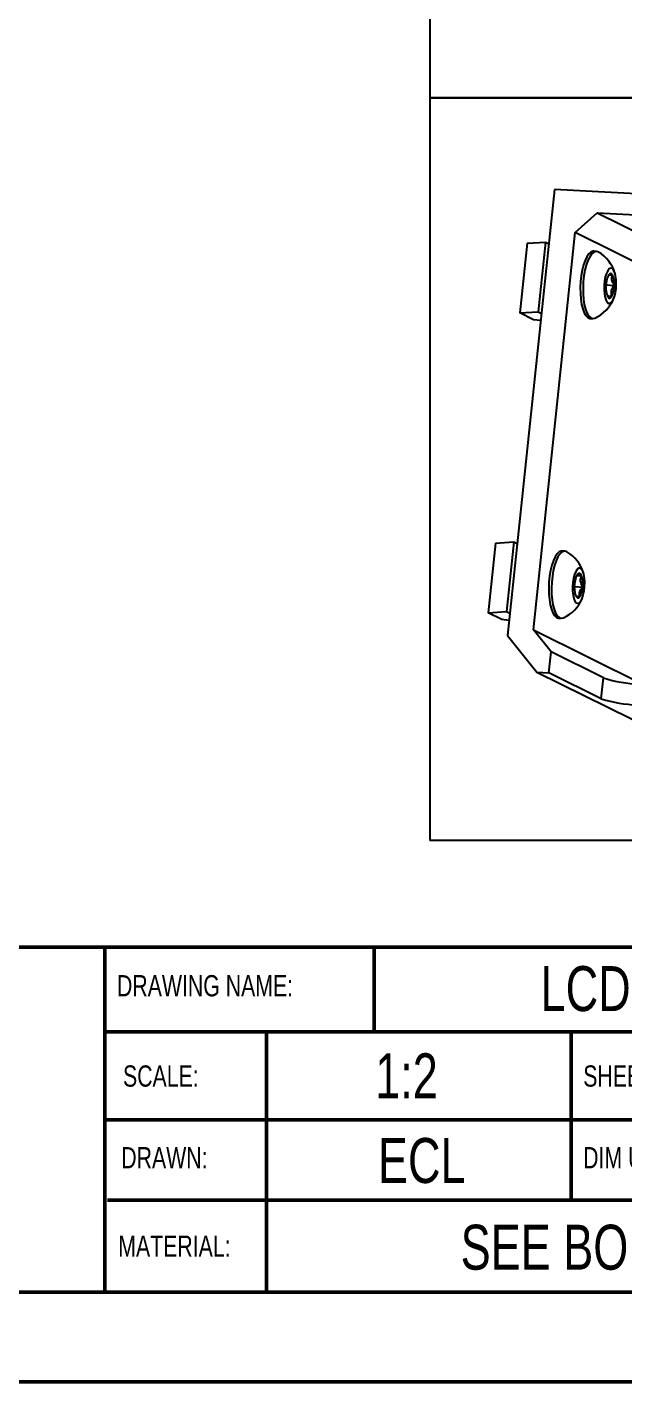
# Model space of a CAD drawing. Header units: millimetres. Extents: x 0 to 279, y 0 to 216.
# Drawn here: x 160.7 to 202.9, y 0 to 95.7 of the extents above; entities that cross this region are included whole.
import ezdxf

# ---------------------------------------------------------------- set-up
doc = ezdxf.new("R2010")
doc.units = ezdxf.units.MM
for name, color, linetype in [('PAGE_BORDER', 7, 'Continuous'), ('TITLE_BLOCK_BORDER', 7, 'Continuous'), ('TITLE_BLOCK_TEXT', 8, 'Continuous')]:
    doc.layers.add(name, color=color, linetype=linetype)
doc.styles.add('SLDTEXTSTYLE0', font='TXT', dxfattribs={"width": 0.75})

msp = doc.modelspace()

# ---------------------------------------------------------------- linework, layer by layer
at = {"color": 7, "linetype": 'Continuous', "lineweight": 25}
for p, q in [((197.976, 84.259), (194.658, 52.735)), ((253.163, 81.261), (197.976, 84.259)), ((199.447, 81.207), (201.009, 82.608)), ((201.009, 82.608), (250.194, 79.936)), ((201.009, 82.608), (204.394, 80.933)), ((196.045, 80.451), (195.527, 75.525)), ((196.045, 80.451), (197.338, 80.534)), ((196.492, 53.131), (199.447, 81.207)), ((197.338, 80.534), (196.82, 75.608)), ((197.338, 80.534), (197.572, 80.418)), ((205.387, 78.267), (199.447, 81.207)), ((200.95, 79.874), (200.756, 79.885)), ((201.623, 77.508), (202.216, 77.476)), ((201.715, 76.729), (202.04, 76.711)), ((195.527, 75.525), (196.82, 75.608)), ((196.488, 75.049), (195.527, 75.525)), ((197, 74.982), (196.488, 75.049)), ((196.82, 75.608), (197.053, 75.493)), ((200.498, 75.142), (200.692, 75.131)), ((193.816, 59.27), (195.109, 59.354)), ((195.109, 59.354), (194.591, 54.428)), ((195.109, 59.354), (195.343, 59.238)), ((193.816, 59.27), (193.298, 54.345)), ((198.72, 58.694), (198.527, 58.704)), ((199.551, 56.973), (199.899, 56.954)), ((199.387, 56.19), (199.978, 56.158)), ((193.298, 54.345), (194.591, 54.428)), ((194.259, 53.869), (193.298, 54.345)), ((194.77, 53.802), (194.259, 53.869)), ((194.591, 54.428), (194.824, 54.312)), ((198.269, 53.961), (198.463, 53.951)), ((194.658, 52.735), (196.743, 50.145)), ((197.743, 51.576), (196.492, 53.131)), ((196.492, 53.131), (204.231, 49.3)), ((197.587, 50.099), (197.743, 51.576)), ((201.447, 49.743), (197.743, 51.576)), ((196.743, 50.145), (197.587, 50.099)), ((196.743, 50.145), (206.067, 45.53)), ((201.291, 48.265), (197.587, 50.099)), ((201.291, 48.265), (201.447, 49.743))]:
    msp.add_line(p, q, dxfattribs=at)
at = {"color": 7, "linetype": 'Continuous', "lineweight": 50}
msp.add_line((0, 0), (279.4, 0), dxfattribs=at)
at = {"color": 7, "linetype": 'Continuous', "lineweight": 25, "flags": 128}
for points in [[(200.756, 79.885), (200.71, 79.883), (200.562, 79.829), (200.416, 79.7), (200.277, 79.502), (200.149, 79.239), (200.037, 78.92), (199.944, 78.557), (199.872, 78.16), (199.825, 77.742), (199.804, 77.317), (199.809, 76.898), (199.84, 76.499), (199.897, 76.132), (199.977, 75.81), (200.078, 75.543), (200.197, 75.339), (200.33, 75.204), (200.472, 75.144), (200.498, 75.142)], [(200.903, 79.873), (200.755, 79.819), (200.609, 79.69), (200.471, 79.491), (200.343, 79.228), (200.23, 78.91), (200.137, 78.546), (200.066, 78.149), (200.019, 77.731), (199.997, 77.306), (200.002, 76.887), (200.034, 76.488), (200.09, 76.122), (200.171, 75.799), (200.272, 75.532), (200.39, 75.328), (200.523, 75.194), (200.665, 75.134), (200.812, 75.15), (200.84, 75.161)], [(201.093, 79.828), (201.048, 79.851), (200.903, 79.873)], [(201.96, 78.691), (201.851, 78.64), (201.747, 78.513), (201.653, 78.32), (201.575, 78.071), (201.519, 77.783), (201.488, 77.474), (201.484, 77.163), (201.507, 76.869), (201.556, 76.611), (201.628, 76.406), (201.717, 76.266), (201.82, 76.2), (201.928, 76.211), (202.035, 76.301), (202.136, 76.462), (202.222, 76.685), (202.289, 76.955), (202.333, 77.256), (202.351, 77.569), (202.341, 77.874), (202.305, 78.152), (202.244, 78.385), (202.163, 78.559), (202.066, 78.663), (201.96, 78.691)], [(202.092, 78.208), (202.059, 78.254), (202.023, 78.287), (201.986, 78.304), (201.947, 78.307), (201.907, 78.296), (201.868, 78.269), (201.83, 78.229), (201.793, 78.175)], [(201.741, 76.678), (201.774, 76.632), (201.81, 76.6), (201.848, 76.582), (201.887, 76.579), (201.926, 76.591), (201.965, 76.617), (202.003, 76.657), (202.04, 76.711)], [(198.527, 58.704), (198.464, 58.701), (198.316, 58.638), (198.171, 58.501), (198.033, 58.294), (197.906, 58.025), (197.796, 57.701), (197.705, 57.333), (197.636, 56.933), (197.592, 56.513), (197.574, 56.088), (197.582, 55.671), (197.616, 55.275), (197.676, 54.913), (197.758, 54.596), (197.862, 54.336), (197.982, 54.139), (198.116, 54.013), (198.259, 53.962), (198.269, 53.961)], [(198.864, 58.648), (198.803, 58.677), (198.657, 58.69), (198.509, 58.627), (198.364, 58.491), (198.226, 58.284), (198.1, 58.014), (197.99, 57.69), (197.898, 57.322), (197.83, 56.922), (197.785, 56.503), (197.767, 56.078), (197.775, 55.66), (197.81, 55.264), (197.869, 54.902), (197.952, 54.586), (198.055, 54.325), (198.175, 54.129), (198.309, 54.003), (198.452, 53.952), (198.6, 53.976), (198.61, 53.981)], [(199.799, 57.502), (199.691, 57.501), (199.583, 57.421), (199.481, 57.269), (199.393, 57.054), (199.323, 56.789), (199.276, 56.491), (199.254, 56.179), (199.26, 55.872), (199.293, 55.589), (199.351, 55.349), (199.429, 55.166), (199.524, 55.052), (199.63, 55.014), (199.738, 55.055), (199.844, 55.172), (199.94, 55.357), (200.02, 55.599), (200.079, 55.882), (200.113, 56.19), (200.121, 56.502), (200.101, 56.799), (200.056, 57.063), (199.987, 57.276), (199.9, 57.426), (199.799, 57.502)], [(199.899, 56.954), (199.87, 57.016), (199.837, 57.065), (199.802, 57.1), (199.764, 57.121), (199.726, 57.128), (199.687, 57.119), (199.647, 57.096), (199.609, 57.059)], [(199.475, 55.571), (199.505, 55.51), (199.538, 55.461), (199.573, 55.425), (199.61, 55.404), (199.649, 55.398), (199.688, 55.406), (199.727, 55.43), (199.766, 55.467)]]:
    msp.add_lwpolyline(points, dxfattribs=at)
at = {"color": 7, "linetype": 'Continuous', "lineweight": 25}
for centre, radius, start, end in [((199.733, 77.562), 2.643, 17.13646, 59.02475), ((203.354, 77.414), 1.737, 154.00915, 180.12753), ((200.757, 77.606), 1.465, 354.91042, 24.25974), ((203.077, 77.28), 1.465, 174.91042, 204.25974), ((200.479, 77.472), 1.737, 334.00915, 0.12753), ((199.733, 77.562), 2.643, 294.75623, 336.64452), ((197.503, 56.381), 2.643, 17.13646, 59.02475), ((200.749, 56.331), 1.353, 147.43578, 178.44573), ((198.153, 56.38), 1.839, 353.08011, 18.19814), ((201.222, 56.146), 1.839, 173.08011, 198.19814), ((198.626, 56.195), 1.353, 327.43578, 358.44573), ((197.503, 56.381), 2.643, 294.75623, 336.64452), ((204.188, 58.219), 8.908, 252.07668, 268.69406), ((204.033, 56.741), 8.908, 252.07668, 268.69406)]:
    msp.add_arc(centre, radius, start, end, dxfattribs=at)
for points, knots in [([(202.092, 78.208), (202.059, 78.208), (201.955, 78.206), (201.83, 78.2), (201.811, 78.192), (201.804, 78.189)], [0, 0, 0, 0, 0.224669, 0.710913, 1, 1, 1, 1]), ([(202.216, 77.476), (202.15, 77.584), (202.037, 77.767), (202.03, 78.026), (202.073, 78.152), (202.092, 78.208)], [0, 0, 0, 0, 0.439117, 0.751367, 1, 1, 1, 1]), ([(201.741, 76.678), (201.737, 76.681), (201.724, 76.69), (201.766, 76.702), (201.902, 76.709), (202.007, 76.711), (202.04, 76.711)], [0, 0, 0, 0, 0.180942, 0.506293, 0.843975, 1, 1, 1, 1]), ([(202.04, 76.711), (202.017, 76.823), (201.978, 77.015), (202.077, 77.286), (202.173, 77.418), (202.216, 77.476)], [0, 0, 0, 0, 0.439117, 0.751367, 1, 1, 1, 1]), ([(199.899, 56.954), (199.867, 56.96), (199.762, 56.98), (199.629, 57.012), (199.59, 57.04), (199.604, 57.054), (199.609, 57.059)], [0, 0, 0, 0, 0.156025, 0.493707, 0.819058, 1, 1, 1, 1]), ([(199.978, 56.158), (199.919, 56.275), (199.817, 56.474), (199.826, 56.756), (199.877, 56.893), (199.899, 56.954)], [0, 0, 0, 0, 0.439117, 0.751367, 1, 1, 1, 1]), ([(199.478, 55.548), (199.485, 55.541), (199.502, 55.522), (199.63, 55.492), (199.733, 55.473), (199.766, 55.467)], [0, 0, 0, 0, 0.329509, 0.788106, 1, 1, 1, 1]), ([(199.766, 55.467), (199.748, 55.569), (199.718, 55.742), (199.83, 55.987), (199.933, 56.106), (199.978, 56.158)], [0, 0, 0, 0, 0.4391165, 0.7513669, 1, 1, 1, 1])]:
    msp.add_open_spline(points, degree=3, knots=knots, dxfattribs=at)
at = {"layer": 'PAGE_BORDER', "lineweight": 35}
msp.add_line((6.35, 6.35), (273.05, 6.35), dxfattribs=at)
at = {"layer": 'TITLE_BLOCK_BORDER'}
for p, q in [((189.175, 151.007), (189.175, 90.733)), ((189.175, 90.733), (267.028, 90.733)), ((267.028, 90.733), (189.175, 90.733)), ((189.175, 90.733), (189.175, 38.245)), ((267.028, 38.245), (189.175, 38.245))]:
    msp.add_line(p, q, dxfattribs=at)
at = {"layer": 'TITLE_BLOCK_BORDER', "lineweight": 50}
for p, q in [((166.18, 30.708), (123.087, 30.708)), ((166.18, 30.708), (166.18, 6.35)), ((273.05, 30.708), (166.18, 30.708)), ((185.238, 30.708), (185.238, 24.778)), ((273.05, 24.733), (166.18, 24.733)), ((177.606, 24.733), (177.606, 6.35)), ((199.16, 24.733), (199.16, 12.839)), ((273.05, 18.518), (166.18, 18.518)), ((166.36, 12.839), (273.05, 12.839)), ((166.18, 6.35), (123.087, 6.35)), ((166.18, 6.35), (273.05, 6.35))]:
    msp.add_line(p, q, dxfattribs=at)

# ---------------------------------------------------------------- texts
at = {"layer": 'TITLE_BLOCK_BORDER', "char_height": 3.175, "attachment_point": 2, "style": 'SLDTEXTSTYLE0'}
for s, insert in [('LCD and Cover', (207.971, 29.377)), ('ECL', (188.593, 17.23)), ('SEE BOM', (198.599, 11.105))]:
    msp.add_mtext(s, dxfattribs=dict(at, insert=insert))
at = {"layer": 'TITLE_BLOCK_TEXT', "attachment_point": 1, "style": 'SLDTEXTSTYLE0'}
for s, insert, char_height in [('DRAWING NAME:', (167.042, 28.741), 1.5), ('1:2', (185.3, 23.213), 3.175), ('SCALE:', (167.467, 22.361), 1.5), ('SHEET SIZE:', (200.013, 22.361), 1.5), ('DRAWN:', (167.344, 16.591), 1.5), ('DIM UNITS:', (200.008, 16.591), 1.5), ('MATERIAL:', (167.131, 10.342), 1.5)]:
    msp.add_mtext(s, dxfattribs=dict(at, insert=insert, char_height=char_height))

doc.saveas('drawing.dxf')
